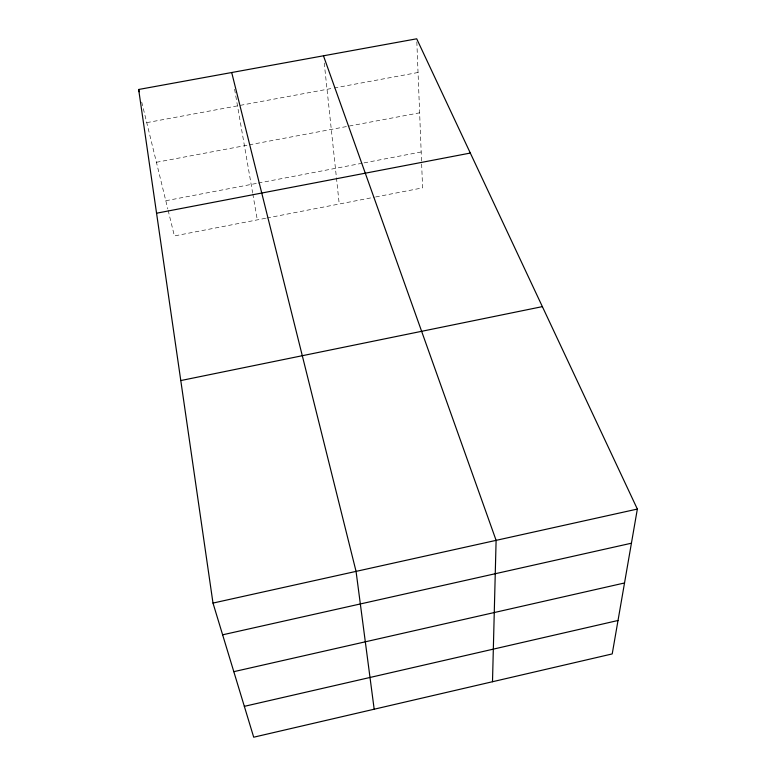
<?xml version="1.0" encoding="UTF-8"?>
<svg xmlns="http://www.w3.org/2000/svg" width="776" height="776" viewBox="0 0 776 776"><rect width="100%" height="100%" fill="white"/><g stroke="black" fill="none" stroke-linecap="round" stroke-linejoin="round"><path stroke-width="0.58" stroke-dasharray="3.88 2.91" d="M265.625 218.269L174.387 235.933L168.091 210.121M266.818 218.037L374.449 197.201M375.623 196.968L422.59 187.879L416.76 40.003M165.802 200.732L257.089 183.301M258.282 183.078L362.829 163.125M364.012 162.892L421.174 151.98M156.412 162.281L248 145.073M249.183 144.85L419.632 112.821M146.742 122.637L332.943 88.222M334.126 87.998L418.041 72.498M141.727 102.054L167.8 208.948M234.594 89.192L252.598 192.71M252.801 193.893L257.312 219.88M324.232 62.982L339.228 204.02"/><path stroke-width="1.16" d="M492.498 681.735L496.106 540.348L323.466 55.794M637.348 509.066L612.215 653.925L253.703 737.2L212.993 603.078L138.652 89.483L416.712 38.8L637.348 509.066L212.993 603.078M244.343 706.344L618.026 620.48M233.809 671.667L624.525 582.97M222.625 634.817L631.422 543.21M180.789 380.56L542.366 306.627M156.568 213.206L470.314 153.056M231.704 72.517L356.058 571.378L374.178 709.215M138.652 89.483L139.214 91.762"/></g></svg>
